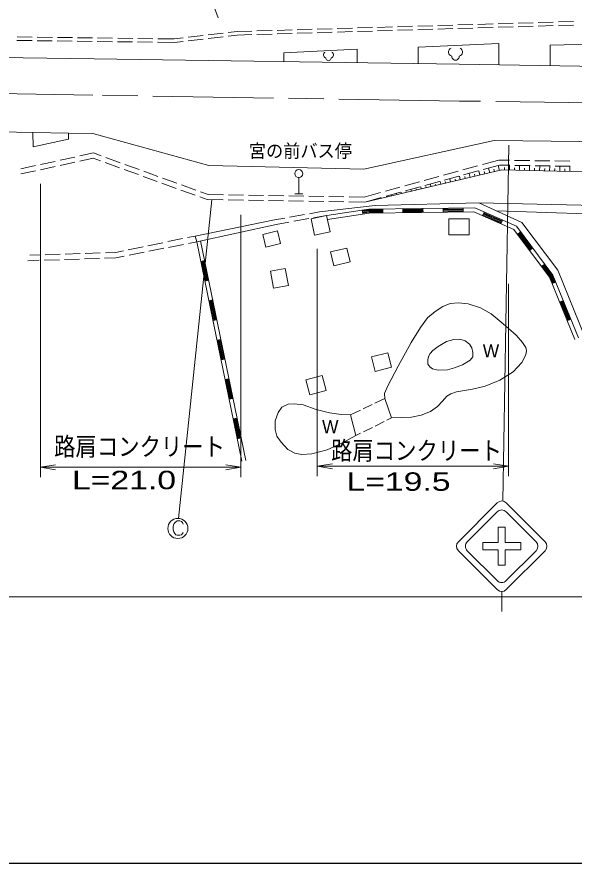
# Model space of a CAD drawing. Units: millimetres, scale not verified. Extents: x 40000 to 680000, y 20000 to 380000.
# Drawn here: x 287454 to 342894, y 205000 to 289142 of the extents above; entities that cross this region are included whole.
import ezdxf
from ezdxf.enums import TextEntityAlignment as Align

# ---------------------------------------------------------------- set-up
doc = ezdxf.new("R2010")
doc.units = ezdxf.units.MM
doc.header["$LTSCALE"] = 1000
doc.linetypes.add('CHAIN', pattern=[18.5, 12, -1.5, 3.5, -1.5])
for name, color, linetype, lineweight in [('M-BMK', 2, 'CHAIN', 13), ('M-STR-HTXT', 7, 'Continuous', 13), ('M-STR-STRC', 7, 'Continuous', 13), ('M-TTL-BAND', 7, 'Continuous', 25), ('M-WORK', 1, 'Continuous', 13)]:
    doc.layers.add(name, color=color, linetype=linetype, lineweight=lineweight)
doc.styles.add('ＭＳ Ｐゴシック', font='')
doc.styles.get('ＭＳ Ｐゴシック').set_extended_font_data('MS PGothic')

# ---------------------------------------------------------------- blocks, each defined once
blk = doc.blocks.new('open_arrow')
at = {"color": 0, "linetype": 'Continuous', "lineweight": -2}
blk.add_lwpolyline([(7.5, 1.25), (0, 0), (7.5, -1.25)], dxfattribs=at)

msp = doc.modelspace()

# ---------------------------------------------------------------- linework, layer by layer
at = {"layer": 'M-BMK'}
msp.add_lwpolyline([(365591, 280334), (331480, 280780), (295010, 281359), (264645, 281924)], dxfattribs=at)
at = {"layer": 'M-STR-HTXT'}
for p, q in [((289786, 272554), (289786, 243367)), ((309726, 269448), (309726, 243367)), ((317345, 266094), (317345, 243463)), ((336376, 262613), (336376, 243463)), ((289786, 244367), (309726, 244367)), ((317345, 244463), (336376, 244463)), ((183250, 231482), (378079, 231482))]:
    msp.add_line(p, q, dxfattribs=at)
at = {"layer": 'M-STR-STRC'}
for p, q in [((335817, 240995), (336400, 276385)), ((303535, 239277), (306843, 270964)), ((335248, 240823), (331379, 236954)), ((336140, 240823), (340008, 236954)), ((332271, 236954), (335248, 239931)), ((336140, 239931), (339116, 236954)), ((303229, 238911), (303385, 239017)), ((303385, 239017), (303664, 239019)), ((303664, 239019), (303825, 238967)), ((303825, 238967), (303936, 238857)), ((303009, 238470), (303061, 238688)), ((303009, 238139), (303009, 238470)), ((303056, 237928), (303009, 238139)), ((303061, 238688), (303115, 238756)), ((303115, 238756), (303229, 238911)), ((303936, 238857), (303994, 238688)), ((335341, 236862), (335341, 238400)), ((335341, 238400), (336047, 238400)), ((336047, 236862), (336047, 238400)), ((303169, 237759), (303056, 237928)), ((303274, 237651), (303169, 237759)), ((303391, 237595), (303274, 237651)), ((303666, 237595), (303391, 237595)), ((303828, 237647), (303666, 237595)), ((303938, 237761), (303828, 237647)), ((303987, 237863), (303938, 237761)), ((333802, 236862), (335341, 236862)), ((333802, 236155), (333802, 236862)), ((337586, 236862), (336047, 236862)), ((337586, 236155), (337586, 236862)), ((331379, 236063), (335248, 232194)), ((332271, 236063), (335248, 233086)), ((333802, 236155), (335341, 236155)), ((335341, 236155), (335341, 234617)), ((337586, 236155), (336047, 236155)), ((336047, 236155), (336047, 234617)), ((340008, 236063), (336140, 232194)), ((336140, 233086), (339116, 236063)), ((336047, 234617), (335341, 234617)), ((335694, 232009), (335694, 230030))]:
    msp.add_line(p, q, dxfattribs=at)
msp.add_circle((303471, 238279), 1000, dxfattribs=at)
msp.add_circle((303471, 238279), 1000, dxfattribs=at)
for centre, start, end in [((335694, 240377), 45, 135), ((335694, 239485), 44.99985, 135), ((331825, 236509), 135, 225), ((332717, 236509), 135, 225.00005), ((338670, 236509), 315.00011, 44.99984), ((339562, 236509), 315, 45), ((335694, 233532), 225.00005, 315.00011), ((335694, 232640), 225, 315)]:
    msp.add_arc(centre, 631, start, end, dxfattribs=at)
at = {"layer": 'M-TTL-BAND'}
msp.add_line((40000, 205000), (579000, 205000), dxfattribs=at)
at = {"layer": 'M-WORK'}
for p, q in [((296610, 318372), (307478, 289060)), ((339327, 288580), (340826, 288625)), ((341326, 288640), (342825, 288684)), ((311339, 287747), (312838, 287792)), ((313338, 287807), (314837, 287852)), ((315337, 287866), (316837, 287911)), ((317336, 287926), (318836, 287970)), ((319335, 287985), (320835, 288030)), ((321335, 288045), (322834, 288089)), ((323334, 288104), (324833, 288149)), ((323335, 287754), (324835, 287799)), ((325333, 288164), (326832, 288208)), ((325334, 287814), (326834, 287858)), ((327332, 288223), (328831, 288268)), ((327334, 287873), (328833, 287918)), ((329331, 288283), (330830, 288327)), ((329333, 287933), (330832, 287977)), ((331330, 288342), (332830, 288387)), ((331332, 287992), (332831, 288037)), ((333329, 288402), (334829, 288446)), ((333331, 288052), (334830, 288096)), ((335328, 288461), (336828, 288506)), ((335330, 288111), (336829, 288156)), ((337328, 288521), (338827, 288565)), ((337329, 288170), (338828, 288215)), ((339328, 288230), (340828, 288275)), ((341327, 288289), (342827, 288334)), ((287481, 287152), (288980, 287133)), ((289480, 287126), (290980, 287107)), ((291480, 287101), (292980, 287082)), ((293480, 287075), (294980, 287056)), ((295480, 287050), (296980, 287030)), ((297480, 287024), (298980, 287005)), ((299480, 286999), (300979, 286979)), ((301479, 286973), (303097, 286952)), ((303097, 286952), (303991, 287057)), ((304488, 287116), (305977, 287291)), ((304510, 286766), (305999, 286941)), ((306474, 287350), (307964, 287525)), ((306496, 287000), (307986, 287175)), ((308460, 287583), (309354, 287688)), ((308482, 287233), (309380, 287339)), ((309354, 287688), (310839, 287733)), ((309380, 287339), (310841, 287382)), ((311341, 287397), (312840, 287442)), ((313340, 287457), (314839, 287501)), ((315339, 287516), (316838, 287561)), ((317338, 287576), (318837, 287620)), ((319337, 287635), (320836, 287680)), ((321336, 287695), (322835, 287739)), ((287457, 286802), (288957, 286783)), ((289457, 286777), (290957, 286758)), ((291457, 286751), (292957, 286732)), ((293457, 286726), (294956, 286706)), ((295456, 286700), (296956, 286681)), ((297456, 286674), (298956, 286655)), ((299456, 286649), (300956, 286630)), ((301456, 286623), (303115, 286602)), ((303115, 286602), (304013, 286708)), ((291751, 274888), (293217, 275207)), ((293705, 275314), (295070, 275612)), ((295070, 275612), (295841, 275332)), ((296311, 275161), (297721, 274649)), ((287843, 274035), (289309, 274355)), ((289797, 274461), (291263, 274781)), ((291759, 274377), (293224, 274697)), ((293713, 274804), (295035, 275092)), ((295035, 275092), (295778, 274823)), ((296248, 274652), (297658, 274140)), ((298191, 274479), (299602, 273967)), ((331838, 273926), (333285, 274323)), ((333767, 274456), (335392, 274901)), ((333831, 273955), (335456, 274400)), ((335468, 273869), (335350, 274372)), ((335392, 274901), (336477, 274885)), ((335456, 274400), (336509, 274385)), ((336461, 273905), (336473, 274385)), ((336977, 274878), (338477, 274856)), ((337009, 274377), (338509, 274355)), ((337461, 273881), (337473, 274370)), ((338461, 273858), (338473, 274356)), ((338977, 274848), (340477, 274826)), ((339009, 274348), (340509, 274325)), ((339461, 273834), (339473, 274341)), ((340460, 273810), (340473, 274326)), ((340977, 274818), (342477, 274796)), ((341009, 274318), (342509, 274296)), ((341460, 273786), (341472, 274311)), ((287851, 273525), (289316, 273845)), ((289805, 273951), (291270, 274271)), ((298128, 273970), (299538, 273458)), ((300072, 273797), (301482, 273285)), ((329910, 273397), (331356, 273794)), ((331902, 273425), (333349, 273822)), ((332547, 273184), (332455, 273577)), ((333034, 273299), (332984, 273513)), ((333521, 273413), (333420, 273842)), ((334008, 273527), (333953, 273760)), ((334494, 273641), (334385, 274107)), ((334981, 273755), (334922, 274006)), ((335962, 273917), (335967, 274157)), ((336961, 273893), (336967, 274138)), ((337961, 273870), (337967, 274118)), ((338961, 273846), (338967, 274099)), ((339960, 273822), (339967, 274080)), ((340960, 273798), (340966, 274061)), ((341960, 273774), (341966, 274041)), ((342460, 273763), (342472, 274296)), ((300008, 273288), (301418, 272776)), ((301952, 273114), (303362, 272603)), ((315500, 271561), (315500, 273161)), ((326052, 272338), (327499, 272735)), ((327981, 272868), (329428, 273265)), ((328045, 272367), (329491, 272764)), ((329626, 272499), (329560, 272782)), ((329973, 272896), (331420, 273293)), ((330113, 272614), (330076, 272773)), ((330600, 272728), (330525, 273047)), ((331087, 272842), (331045, 273020)), ((331574, 272956), (331490, 273312)), ((332060, 273070), (332014, 273267)), ((301888, 272605), (303298, 272094)), ((303768, 271923), (305178, 271411)), ((303832, 272432), (305242, 271920)), ((324124, 271809), (325570, 272206)), ((326116, 271837), (327563, 272234)), ((326219, 271700), (326198, 271787)), ((326706, 271814), (326665, 271988)), ((327192, 271929), (327168, 272034)), ((327679, 272043), (327630, 272253)), ((328166, 272157), (328137, 272280)), ((328653, 272271), (328595, 272518)), ((329140, 272385), (329106, 272527)), ((305648, 271241), (306391, 270971)), ((305712, 271750), (306483, 271470)), ((306391, 270971), (307987, 270947)), ((306483, 271470), (308001, 271446)), ((308487, 270939), (309986, 270916)), ((308501, 271439), (310000, 271416)), ((310500, 271408), (312000, 271385)), ((312500, 271377), (314000, 271354)), ((314500, 271346), (316000, 271323)), ((315100, 271561), (315900, 271561)), ((316500, 271316), (318000, 271293)), ((318499, 271285), (319999, 271262)), ((320499, 271254), (322017, 271231)), ((322017, 271231), (323642, 271677)), ((322080, 270730), (323705, 271176)), ((324187, 271308), (325634, 271705)), ((324272, 271244), (324260, 271294)), ((324758, 271358), (324735, 271458)), ((325245, 271472), (325229, 271540)), ((325732, 271586), (325700, 271723)), ((310486, 270908), (311986, 270885)), ((312486, 270877), (313986, 270854)), ((314486, 270847), (315986, 270823)), ((316486, 270816), (317985, 270793)), ((318485, 270785), (319985, 270762)), ((320485, 270754), (322080, 270730)), ((333014, 270148), (322457, 270041)), ((329857, 270116), (329861, 269716)), ((331861, 269736), (331857, 270136)), ((337155, 268320), (333014, 270148)), ((316067, 269488), (314590, 269227)), ((317558, 269751), (316560, 269575)), ((316978, 269179), (318257, 269405)), ((322457, 270041), (318283, 269409)), ((322489, 269642), (318343, 269014)), ((321868, 269548), (321808, 269943)), ((322463, 269961), (321820, 269864)), ((321832, 269785), (322470, 269881)), ((322476, 269802), (321844, 269706)), ((321856, 269627), (322483, 269722)), ((322463, 269961), (323858, 269976)), ((323859, 269896), (322470, 269881)), ((322476, 269802), (323860, 269816)), ((323860, 269736), (322483, 269722)), ((332932, 269747), (322489, 269642)), ((323861, 269656), (323857, 270055)), ((325857, 270076), (325861, 269676)), ((327858, 270016), (325858, 269996)), ((327859, 269936), (325859, 269916)), ((327859, 269856), (325859, 269836)), ((327860, 269776), (325860, 269756)), ((327861, 269696), (327857, 270096)), ((331857, 270056), (329858, 270036)), ((331858, 269976), (329858, 269956)), ((331859, 269896), (329859, 269876)), ((331860, 269816), (329860, 269796)), ((336898, 267996), (332932, 269747)), ((333943, 269738), (333782, 269372)), ((335643, 268637), (333814, 269445)), ((335676, 268711), (333846, 269518)), ((335708, 268784), (333878, 269591)), ((335740, 268857), (333911, 269665)), ((305342, 266787), (313237, 268517)), ((314098, 269140), (313100, 268963)), ((313237, 268517), (314516, 268743)), ((315009, 268831), (316486, 269092)), ((335611, 268564), (335773, 268930)), ((340442, 263250), (336898, 267996)), ((340793, 263448), (337155, 268320)), ((337573, 267760), (337253, 267520)), ((338578, 266014), (337381, 267616)), ((338642, 266061), (337445, 267664)), ((338706, 266109), (337509, 267712)), ((302456, 266794), (303925, 267095)), ((304415, 267196), (305196, 267355)), ((305342, 266787), (304513, 266621)), ((305342, 266792), (309824, 244950)), ((305734, 266872), (310216, 245030)), ((338514, 265966), (337317, 267568)), ((297267, 265732), (298047, 265891)), ((298537, 265992), (300007, 266293)), ((300497, 266393), (301966, 266694)), ((302061, 266132), (300590, 265838)), ((304023, 266523), (302552, 266230)), ((338449, 265918), (338770, 266157)), ((288744, 265450), (289757, 265484)), ((290257, 265500), (291756, 265550)), ((293678, 265066), (292179, 265018)), ((292256, 265566), (293755, 265616)), ((295677, 265131), (294178, 265083)), ((294255, 265632), (295754, 265682)), ((297309, 265183), (296176, 265147)), ((296254, 265698), (297267, 265732)), ((298139, 265349), (297309, 265183)), ((300100, 265740), (298629, 265447)), ((289680, 264938), (288547, 264902)), ((291679, 265002), (290180, 264954)), ((306136, 264913), (305744, 264833)), ((305823, 264849), (306225, 262890)), ((305901, 264865), (306303, 262906)), ((305979, 264881), (306381, 262922)), ((306058, 264897), (306460, 262938)), ((339646, 264315), (339967, 264555)), ((339710, 264363), (340512, 263289)), ((340582, 263329), (339774, 264411)), ((339838, 264459), (340652, 263369)), ((340723, 263408), (339902, 264507)), ((340918, 262721), (340652, 263369)), ((340723, 263408), (340992, 262751)), ((343343, 257230), (340793, 263448)), ((306146, 262874), (306538, 262954)), ((342972, 257078), (340442, 263250)), ((340770, 262660), (340512, 263289)), ((340582, 263329), (340844, 262690)), ((340696, 262630), (341066, 262782)), ((306940, 260995), (306548, 260915)), ((306627, 260931), (307029, 258971)), ((306705, 260947), (307107, 258988)), ((306783, 260963), (307185, 259004)), ((306862, 260979), (307264, 259020)), ((341825, 260931), (341455, 260779)), ((342436, 259020), (341677, 260870)), ((342510, 259050), (341751, 260901)), ((342288, 258959), (341529, 260810)), ((342362, 258990), (341603, 260840)), ((306950, 258955), (307342, 259036)), ((342214, 258929), (342584, 259081)), ((307744, 257077), (307352, 256996)), ((307431, 257012), (307833, 255053)), ((307509, 257028), (307911, 255069)), ((307588, 257044), (307990, 255085)), ((307666, 257061), (308068, 255101)), ((307754, 255037), (308146, 255117)), ((308548, 253158), (308156, 253078)), ((308235, 253094), (308637, 251135)), ((308313, 253110), (308715, 251151)), ((308392, 253126), (308794, 251167)), ((308470, 253142), (308872, 251183)), ((308559, 251119), (308950, 251199)), ((323081, 250723), (324069, 251187)), ((324069, 251187), (324717, 249276)), ((320646, 249579), (321633, 250043)), ((321905, 250170), (322810, 250595)), ((309352, 249240), (308961, 249160)), ((309039, 249176), (309441, 247216)), ((309117, 249192), (309519, 247232)), ((309196, 249208), (309598, 247249)), ((309274, 249224), (309676, 247265)), ((320646, 249579), (321190, 247509)), ((324717, 249276), (324250, 249042)), ((322819, 248326), (321925, 247878)), ((323982, 248908), (323088, 248460)), ((321657, 247743), (321190, 247509)), ((309363, 247200), (309754, 247281))]:
    msp.add_line(p, q, dxfattribs=at)
for points in [[(565251, 267269), (565012, 267395), (555550, 270127), (544601, 272986), (535994, 274969), (527014, 276681), (517426, 278292), (505211, 279747), (493257, 280795), (482181, 281407), (473553, 281781), (466971, 281971), (442040, 282404), (414183, 283068), (390225, 283590), (377570, 283764), (365482, 283891), (331475, 284439), (295139, 284972), (264524, 285415), (162903, 286802), (61511, 288100)], [(335391, 284376), (335391, 286508), (327375, 286133), (327375, 284500)], [(363532, 283922), (363531, 286388), (354165, 286022), (350311, 286557), (340523, 286346), (340504, 284294)], [(321319, 284588), (321319, 285938), (314028, 285585), (314027, 284695)], [(280951, 277815), (289050, 277661), (292603, 277576), (295022, 277548), (306543, 274356), (321964, 273990), (334939, 276845), (374722, 276388), (375321, 276216), (376096, 275897), (376796, 275491), (377346, 275085), (378059, 274378)], [(289050, 277661), (289056, 276219), (292600, 277000), (292603, 277576)], [(322080, 270730), (335698, 273923), (378450, 272907)], [(343956, 257338), (341270, 263962), (337684, 268687), (333422, 270656), (323085, 270375), (317558, 269751)], [(333422, 270656), (349413, 270292), (355061, 265574), (363997, 260596), (370844, 257265), (374660, 253927)], [(374488, 253375), (370193, 256909), (363678, 260124), (354574, 265185), (349126, 269381), (335173, 269848)], [(313100, 268963), (305196, 267355), (305342, 266787)], [(324069, 251187), (324013, 251701), (324357, 252454), (325396, 254400), (326696, 256781), (327604, 258253), (328304, 259210), (329065, 259861), (329838, 260339), (330561, 260634), (331396, 260707), (332365, 260597), (333592, 260204), (334635, 259615), (335850, 258609), (337126, 257480), (337764, 256781), (338083, 256278), (338144, 255959), (338095, 255542), (337682, 254769), (336823, 253861), (335498, 253026), (334058, 252437), (332782, 252135), (331179, 251873), (330631, 251677), (330230, 251423), (329805, 250940), (329298, 250409), (328602, 249902), (327678, 249542), (326721, 249345), (324717, 249276)], [(321190, 247509), (319859, 246790), (318338, 246102), (316792, 245698), (315761, 245636), (315123, 245747), (314424, 246139), (313761, 246851), (313307, 247440), (313135, 248115), (313148, 248986), (313454, 249808), (313810, 250348), (314448, 250618), (315037, 250679), (315933, 250569), (317233, 250115), (318546, 249771), (319712, 249599), (320646, 249579)]]:
    msp.add_lwpolyline(points, dxfattribs=at)
for points in [[(316720, 269070), (318257, 269405), (318614, 267769), (317076, 267434)], [(330419, 269075), (332453, 269075), (332453, 267471), (330419, 267471)], [(311919, 267513), (313369, 267873), (313686, 266595), (312236, 266235)], [(318653, 265771), (320295, 266159), (320621, 264775), (318979, 264388)], [(312685, 263851), (312996, 262166), (314470, 262438), (314159, 264123)], [(328582, 255675), (328852, 255969), (329367, 256378), (330210, 256877), (330938, 257073), (331527, 257090), (332050, 256942), (332484, 256607), (332721, 256223), (332827, 255781), (332811, 255355), (332557, 255004), (331805, 254562), (331003, 254235), (330308, 254039), (329384, 254022), (328795, 254137), (328525, 254349), (328353, 254619), (328345, 255077), (328443, 255437)], [(322735, 255334), (324347, 255752), (324723, 254299), (323111, 253882)], [(316212, 253052), (317831, 253482), (318228, 251986), (316608, 251557)]]:
    msp.add_lwpolyline(points, close=True, dxfattribs=at)
msp.add_circle((315500, 273561), 400, dxfattribs=at)
for centre, radius, start, end in [((318259, 285365), 299, 113.44836, 257.2818), ((318661, 285365), 299, 282.7182, 66.55164), ((330818, 285651), 419, 113.44836, 257.2818), ((331380, 285651), 419, 282.7182, 66.55164), ((318460, 285057), 267, 176.52859, 3.47141), ((331099, 285219), 374, 176.52859, 3.47141)]:
    msp.add_arc(centre, radius, start, end, dxfattribs=at)

# ---------------------------------------------------------------- block references
at = {"layer": 'M-STR-HTXT', "xscale": 200, "yscale": 200}
for p in [(289786, 244367), (317345, 244463)]:
    msp.add_blockref('open_arrow', p, dxfattribs=at)
at = {"layer": 'M-STR-HTXT', "xscale": 200, "yscale": 200, "rotation": 180}
for p in [(309726, 244367), (336376, 244463)]:
    msp.add_blockref('open_arrow', p, dxfattribs=at)

# ---------------------------------------------------------------- texts
at = {"layer": 'M-STR-HTXT', "style": 'ＭＳ Ｐゴシック'}
for s, width, p in [('路肩コンクリート', 0.85, (299656, 244953)), ('路肩コンクリート', 0.85, (327208, 244553)), ('L=21.0', 1.4, (298110, 241627)), ('L=19.5', 1.4, (325422, 241471))]:
    msp.add_text(s, height=1833, dxfattribs=dict(at, width=width)).set_placement(p, align=Align.BOTTOM_CENTER)
at = {"layer": 'M-WORK', "style": 'ＭＳ Ｐゴシック', "width": 0.95}
msp.add_text('宮の前バス停', height=1320, dxfattribs=at).set_placement((315661, 274761), align=Align.BOTTOM_CENTER)
at = {"layer": 'M-WORK', "style": 'ＭＳ Ｐゴシック'}
for p in [(334625, 254883), (318636, 247334)]:
    msp.add_text('W', height=1320, dxfattribs=at).set_placement(p, align=Align.BOTTOM_CENTER)

doc.saveas('drawing.dxf')
